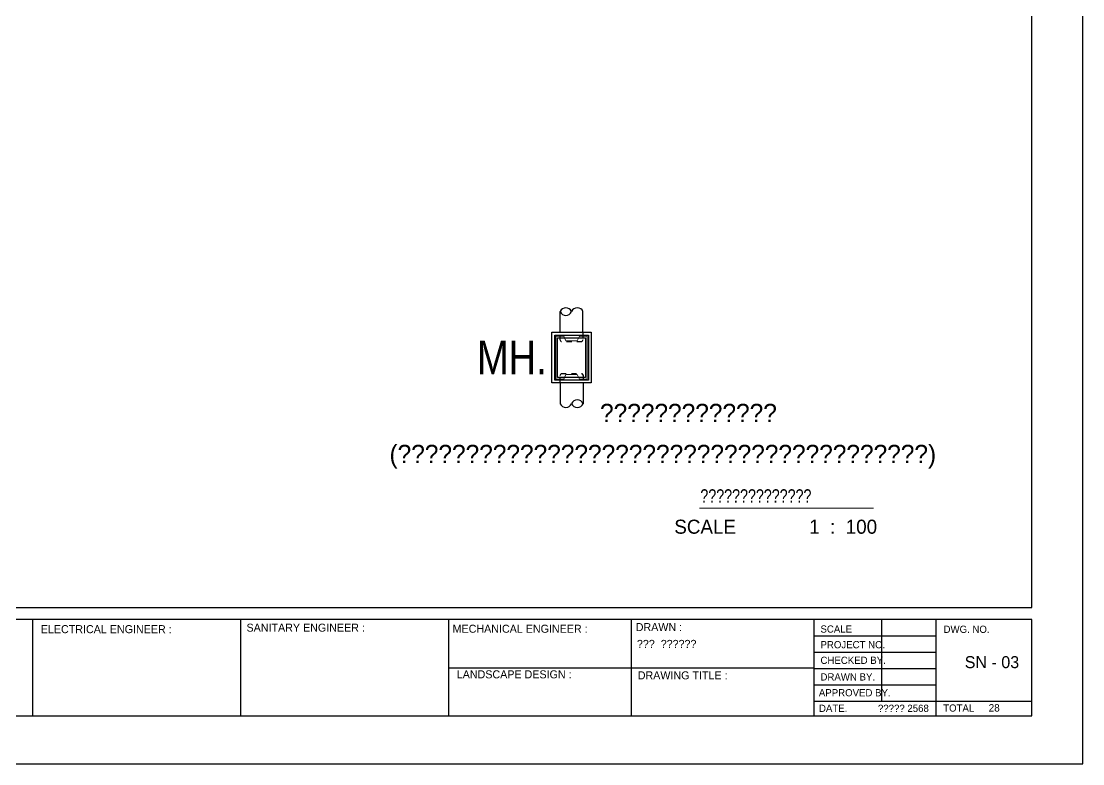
# Model space of a CAD drawing. Header units: inches. Extents: x -1366 to 1200, y -585 to 2545.
# Drawn here: x 733.99 to 754.89, y 1982.79 to 1997.4 of the extents above; entities that cross this region are included whole.
import ezdxf
from ezdxf.enums import TextEntityAlignment as Align

# ---------------------------------------------------------------- set-up
doc = ezdxf.new("R2010")
doc.units = ezdxf.units.IN
doc.header["$MEASUREMENT"] = 0
doc.linetypes.add('HIDDEN2', pattern=[0.1875, 0.125, -0.0625])
doc.layers.get('0').update_dxf_attribs({"linetype": 'CONTINUOUS'})
doc.layers.add('A-WALL', color=2, linetype='CONTINUOUS', lineweight=13)
doc.layers.add('Bodr A3', color=13, linetype='CONTINUOUS', plot=False)
for name, color, linetype in [('HEAD', 7, 'CONTINUOUS'), ('L', 2, 'CONTINUOUS'), ('Line', 6, 'CONTINUOUS'), ('TEXT', 4, 'CONTINUOUS')]:
    doc.layers.add(name, color=color, linetype=linetype)
doc.styles.add('ANGS', font='CordiaUPC2.ttf', dxfattribs={"width": 0.8})
doc.styles.add('cordia', font='CordiaUPC2.ttf')
doc.styles.add('style1', font='CordiaUPC2.ttf', dxfattribs={"height": 0.125})
doc.styles.add('style2', font='CordiaUPC2.ttf')
doc.styles.add('STYLE3', font='CordiaUPC2.ttf')

msp = doc.modelspace()

# ---------------------------------------------------------------- linework, layer by layer
at = {"layer": 'A-WALL', "color": 1}
msp.add_lwpolyline([(744.9325, 1990.4507), (744.7101, 1990.4507), (744.6658, 1990.3621), (744.5107, 1990.3621), (744.5107, 1991.204), (744.6658, 1991.204), (744.7101, 1991.1154), (744.9316, 1991.1154), (744.9759, 1991.204), (745.131, 1991.204), (745.131, 1990.3621), (744.9768, 1990.3621)], close=True, dxfattribs=at)
at = {"layer": 'Bodr A3'}
msp.add_lwpolyline([(712.8852, 1982.7916), (754.8852, 1982.7916), (754.8852, 2012.4916), (712.8852, 2012.4916)], close=True, dxfattribs=at)
at = {"layer": 'HEAD', "color": 150}
for p, q in [((734.2122, 1983.7367), (734.2122, 1985.628)), ((738.31, 1983.7367), (738.31, 1985.628)), ((742.4078, 1983.7367), (742.4078, 1985.628)), ((746.0012, 1983.7367), (746.0012, 1985.628)), ((749.5947, 1983.7367), (749.5947, 1985.628)), ((750.9272, 1984.0238), (750.9272, 1985.628)), ((752.0022, 1983.7367), (752.0022, 1985.628)), ((742.4078, 1984.6824), (749.5947, 1984.6824)), ((749.5947, 1984.0238), (753.8852, 1984.0238))]:
    msp.add_line(p, q, dxfattribs=at)
at = {"layer": 'HEAD', "color": 251}
for p, q in [((749.5947, 1985.3072), (752.0022, 1985.3072)), ((749.5947, 1984.9863), (752.0022, 1984.9863)), ((749.5947, 1984.6655), (752.0022, 1984.6655)), ((749.5947, 1984.3446), (752.0022, 1984.3446))]:
    msp.add_line(p, q, dxfattribs=at)
at = {"layer": 'HEAD', "color": 5}
msp.add_lwpolyline([(713.8852, 1985.8641), (753.8852, 1985.8641), (753.8852, 2011.4916), (713.8852, 2011.4916)], close=True, dxfattribs=at)
at = {"layer": 'HEAD', "color": 150}
msp.add_lwpolyline([(716.8754, 1983.7367), (753.8852, 1983.7367), (753.8852, 1985.628), (716.8754, 1985.628)], close=True, dxfattribs=at)
at = {"layer": 'L'}
for p, q in [((744.5957, 1991.2815), (744.5957, 1991.69)), ((745.046, 1991.2815), (745.046, 1991.69)), ((744.5961, 1990.2846), (744.5961, 1989.8761)), ((745.0464, 1990.2846), (745.0464, 1989.8761))]:
    msp.add_line(p, q, dxfattribs=at)
for points in [[(745.046, 1991.69, 0.6666667), (744.8209, 1991.69, 0.6666667), (744.5957, 1991.69, 0.6666667), (744.8209, 1991.69)], [(744.5961, 1989.8761, 0.6666667), (744.8213, 1989.8761, 0.6666667), (745.0464, 1989.8761, 0.6666667), (744.8213, 1989.8761)]]:
    msp.add_lwpolyline(points, format="xyb", dxfattribs=at)
for points in [[(744.4332, 1991.2815), (745.2086, 1991.2815), (745.2086, 1990.2846), (744.4332, 1990.2846)], [(745.1532, 1991.2261), (745.1532, 1990.34), (744.4885, 1990.34), (744.4885, 1991.2261)]]:
    msp.add_lwpolyline(points, close=True, dxfattribs=at)
at = {"layer": 'L', "color": 1, "const_width": 0.0176}
msp.add_lwpolyline([(747.3346, 1987.8191), (750.7714, 1987.8191)], dxfattribs=at)
at = {"layer": 'Line', "color": 8, "linetype": 'HIDDEN2', "ltscale": 0.75}
for points in [[(745.046, 1991.2815), (745.046, 1991.1314), (745.0244, 1991.0939), (744.6174, 1991.0939), (744.5957, 1991.1314), (744.5957, 1991.2815)], [(744.5961, 1990.2846), (744.5961, 1990.4347), (744.6178, 1990.4722), (745.0248, 1990.4722), (745.0464, 1990.4347), (745.0464, 1990.2846)]]:
    msp.add_lwpolyline(points, dxfattribs=at)
at = {"layer": 'Line'}
msp.add_lwpolyline([(745.0978, 1991.1708), (745.0978, 1990.3954), (744.5439, 1990.3954), (744.5439, 1991.1708)], close=True, dxfattribs=at)

# ---------------------------------------------------------------- texts
at = {"color": 7, "linetype": 'Continuous', "style": 'STYLE3'}
for s, p in [('บ่อพักน้ำสำเร็จรูป', (745.3822, 1989.5145)), ('(ดูรายละเอียดรายการประกอบแบบทั่วไปงานสุขาภิบาล)', (741.2365, 1988.7076))]:
    msp.add_text(s, height=0.36, dxfattribs=at).set_placement(p)
at = {"color": 253, "linetype": 'Continuous', "style": 'style2'}
msp.add_text('SCALE              1  :  100                          ', height=0.276896, dxfattribs=at).set_placement((746.8438, 1987.3179))
at = {"layer": 'HEAD', "color": 2, "style": 'style1'}
for s, height, p in [('ELECTRICAL ENGINEER :', 0.157607, (734.3715, 1985.3614)), ('SANITARY ENGINEER :', 0.157607, (738.422, 1985.391)), ('MECHANICAL ENGINEER :', 0.157607, (742.4792, 1985.3697)), ('DRAWN :', 0.15761, (746.0844, 1985.4022)), ('LANDSCAPE DESIGN :', 0.157607, (742.5608, 1984.4725)), ('DRAWING TITLE :', 0.157607, (746.1241, 1984.4523))]:
    msp.add_text(s, height=height, dxfattribs=at).set_placement(p)
at = {"layer": 'HEAD', "color": 7}
for s, height, style, p in [('SCALE', 0.14185, 'style1', (749.7216, 1985.3721)), ('DWG. NO.', 0.14185, 'style1', (752.1443, 1985.3669)), ('พิชิต  อินต๊ะขัติ', 0.157607, 'style2', (746.1074, 1985.0714)), ('PROJECT NO.', 0.141847, 'style1', (749.7216, 1985.064)), ('CHECKED BY.', 0.141847, 'style1', (749.7216, 1984.7566)), ('SN - 03', 0.23641, 'style2', (752.5615, 1984.6728)), ('DRAWN BY.', 0.14185, 'style1', (749.7216, 1984.4298)), ('APPROVED BY.', 0.141847, 'style1', (749.69, 1984.1187)), ('DATE.', 0.14185, 'style1', (749.692, 1983.812)), ('TOTAL', 0.14185, 'style1', (752.1374, 1983.8173))]:
    msp.add_text(s, height=height, dxfattribs=dict(at, style=style)).set_placement(p)
at = {"layer": 'HEAD', "color": 7, "style": 'style2'}
msp.add_text('ตุลาคม 2568', height=0.141847, dxfattribs=at).set_placement((751.3534, 1983.812), align=Align.CENTER)
at = {"layer": 'HEAD', "style": 'style2'}
msp.add_text('28', height=0.14635, dxfattribs=at).set_placement((753.1412, 1983.8915), align=Align.MIDDLE)
at = {"layer": 'TEXT', "color": 3, "style": 'cordia', "width": 0.85}
msp.add_text('MH.', height=0.65905, dxfattribs=at).set_placement((742.9581, 1990.4579))
at = {"layer": 'TEXT', "color": 7, "style": 'ANGS', "width": 0.8}
msp.add_text('แบบแปลนท่อน้ำเสีย', height=0.2625, dxfattribs=at).set_placement((747.357, 1987.9315))

doc.saveas('drawing.dxf')
